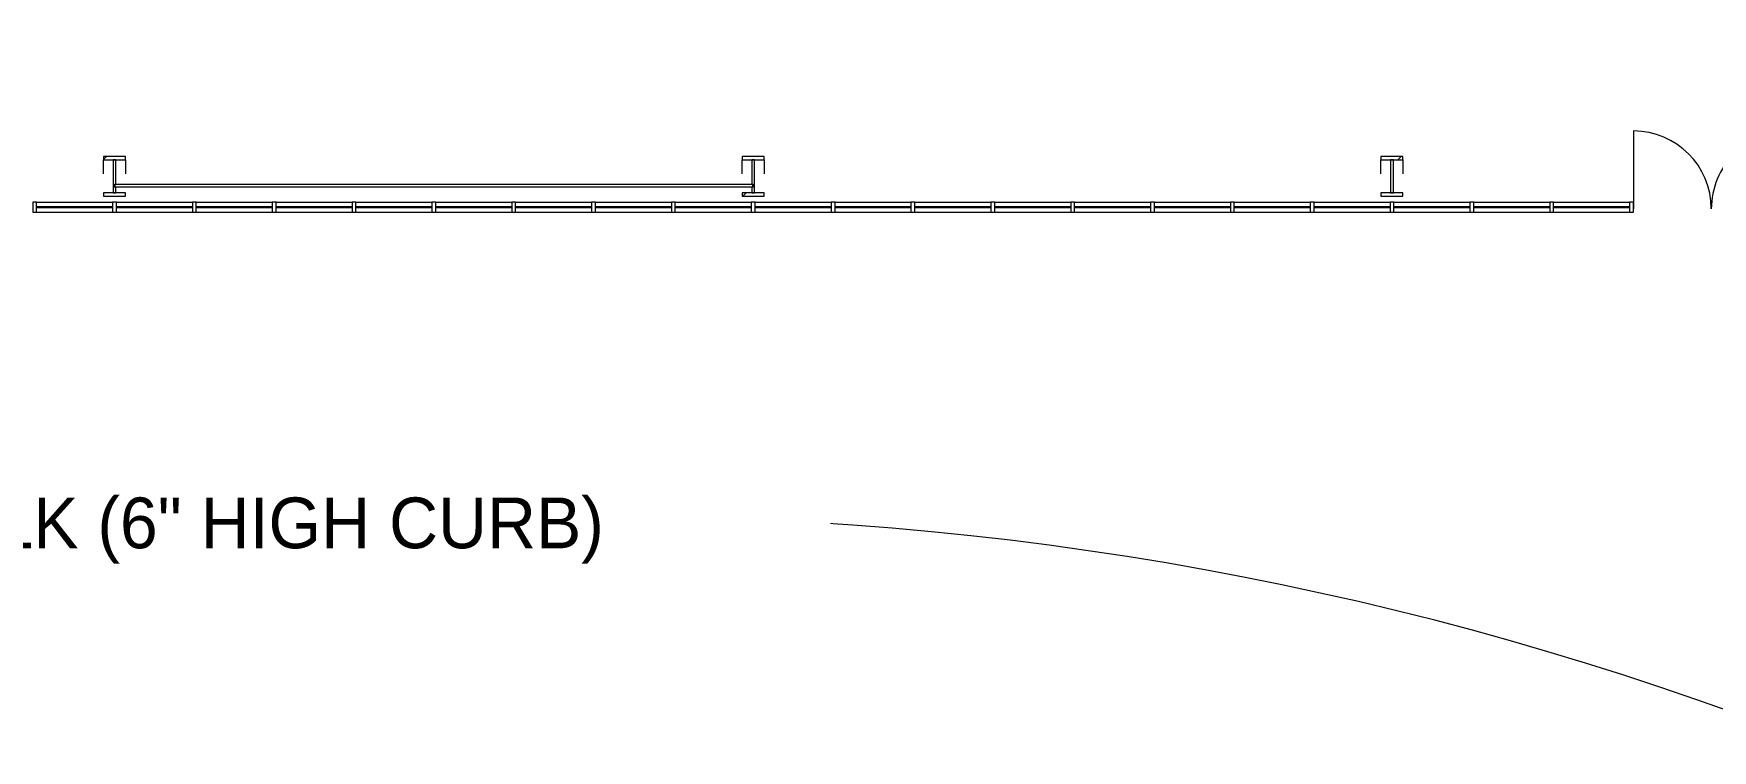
# Model space of a CAD drawing. Header units: inches. Extents: x 20001 to 27263, y -26025 to -18997.
# Drawn here: x 23339 to 24100, y -22611 to -22286 of the extents above; entities that cross this region are included whole.
import ezdxf

# ---------------------------------------------------------------- set-up
doc = ezdxf.new("R2010")
doc.units = ezdxf.units.IN
doc.header["$MEASUREMENT"] = 0
for name, color, linetype, lineweight in [('A-DOOR', 31, 'Continuous', 13), ('A-GLAZ-CURT', 52, 'Continuous', 13), ('A-GLAZ-CWMG', 51, 'Continuous', 13), ('G-ANNO-TEXT', 231, 'Continuous', 9), ('S-BEAM', 12, 'Continuous', 13)]:
    doc.layers.add(name, color=color, linetype=linetype, lineweight=lineweight)
doc.styles.add('Century Gothic', font='GOTHIC.TTF', dxfattribs={"height": 22.993789})
pattern_1 = [(225, (23664.89, -22360.053), (25.342707, -25.342707), []), (225, (23664.89, -22398.453), (25.342707, -25.342707), [])]
pattern_2 = [(225, (23375.39, -22360.053), (25.342707, -25.342707), []), (225, (23375.39, -22398.453), (25.342707, -25.342707), [])]

# ---------------------------------------------------------------- blocks, each defined once
blk = doc.blocks.new('columns and girder2 - one-V29-Site Plan - Phase 1')
at = {"layer": 'S-BEAM', "lineweight": 9}
h = blk.add_hatch(dxfattribs=at)
h.set_pattern_fill('FP_23', color=256, style=0, pattern_type=2)
h.set_pattern_definition([(225, (23954.39, -22360.053), (25.342707, -25.342707), []), (225, (23954.39, -22398.453), (25.342707, -25.342707), [])])
h.paths.add_polyline_path([(5, -0.5), (-5, -0.5), (-5, -2), (5, -2)], flags=0)
h.paths.add_polyline_path([(-5, -17.03), (-5, -18.55), (5, -18.55), (5, -17.03)], flags=0)
h.paths.add_polyline_path([(5, -1204.89), (-5, -1204.89), (-5, -1206.4), (5, -1206.4)], flags=0)
h.paths.add_polyline_path([(5, -1224.25), (-5, -1224.25), (-5, -1225), (5, -1225)], flags=0)
at = {"layer": 'S-BEAM', "lineweight": 15}
for p, q in [((5, -0.5), (-5, -0.5)), ((-5, -0.5), (-5, -2)), ((-5, -2), (5, -2)), ((0.62, -2), (-0.63, -2)), ((-0.63, -2), (-0.63, -17.03)), ((0.62, -17.03), (0.62, -2)), ((5, -2), (5, -0.5)), ((5, -17.03), (-5, -17.03)), ((-5, -17.03), (-5, -18.55)), ((-5, -18.55), (5, -18.55)), ((-0.63, -17.03), (0.62, -17.03)), ((5, -18.55), (5, -17.03))]:
    blk.add_line(p, q, dxfattribs=at)
at = {"layer": 'S-BEAM'}
for p, q in [((-5, -17.03), (-5, -10.69)), ((5, -10.69), (5, -17.03))]:
    blk.add_line(p, q, dxfattribs=at)
blk = doc.blocks.new('columns and girder2 - one-V30-Site Plan - Phase 1')
at = {"layer": 'S-BEAM', "lineweight": 9}
h = blk.add_hatch(dxfattribs=at)
h.set_pattern_fill('FP_24', color=256, style=0, pattern_type=2)
h.set_pattern_definition(pattern_1)
h.paths.add_polyline_path([(5, -0.5), (-5, -0.5), (-5, -2), (5, -2)], flags=0)
h.paths.add_polyline_path([(-5, -17.03), (-5, -18.55), (5, -18.55), (5, -17.03)], flags=0)
h.paths.add_polyline_path([(5, -1204.89), (-5, -1204.89), (-5, -1206.4), (5, -1206.4)], flags=0)
h.paths.add_polyline_path([(-5, -1224.25), (-5, -1225), (5, -1225), (5, -1224.25), (3.76, -1224.25)], flags=0)
h = blk.add_hatch(dxfattribs=at)
h.set_pattern_fill('FP_24', color=256, style=0, pattern_type=2)
h.set_pattern_definition(pattern_1)
h.paths.add_polyline_path([(-0.63, -2), (-0.63, -17.03), (0.62, -17.03), (0.62, -5.72), (0.21, -5.61), (0.16, -5.57), (-0.22, -5.6), (-0.29, -5.43), (-0.22, -4.84), (-0.16, -4.77), (0, -4.72), (0.62, -4.72), (0.62, -2), (0, -2)], flags=0)
h.paths.add_polyline_path([(0.34, -1206.4), (-0.63, -1206.4), (-0.63, -1224.25), (0.62, -1224.25), (0.62, -1222.25), (-0.05, -1222.23), (-0.32, -1222.02), (-0.35, -1221.57), (-0.21, -1221.36), (-0.01, -1221.25), (0.62, -1221.25), (0.62, -1206.4)], flags=0)
at = {"layer": 'S-BEAM', "lineweight": 15}
for p, q in [((5, -0.5), (-5, -0.5)), ((-5, -0.5), (-5, -2)), ((-5, -2), (5, -2)), ((0.62, -2), (-0.63, -2)), ((-0.63, -2), (-0.63, -17.03)), ((0.62, -4.72), (0.62, -2)), ((0.62, -17.03), (0.62, -5.72)), ((5, -2), (5, -0.5)), ((5, -17.03), (-5, -17.03)), ((-5, -17.03), (-5, -18.55)), ((-5, -18.55), (5, -18.55)), ((-0.63, -17.03), (0.62, -17.03)), ((5, -18.55), (5, -17.03))]:
    blk.add_line(p, q, dxfattribs=at)
at = {"layer": 'S-BEAM'}
for p, q in [((-5, -17.03), (-5, -10.69)), ((5, -10.69), (5, -17.03))]:
    blk.add_line(p, q, dxfattribs=at)
blk = doc.blocks.new('columns and girder2 - one-V31-Site Plan - Phase 1')
at = {"layer": 'S-BEAM', "lineweight": 9}
h = blk.add_hatch(dxfattribs=at)
h.set_pattern_fill('FP_25', color=256, style=0, pattern_type=2)
h.set_pattern_definition(pattern_2)
h.paths.add_polyline_path([(5, -0.5), (-5, -0.5), (-5, -2), (5, -2)], flags=0)
h.paths.add_polyline_path([(-5, -17.03), (-5, -18.55), (5, -18.55), (5, -17.03)], flags=0)
h.paths.add_polyline_path([(5, -1204.89), (-5, -1204.89), (-5, -1206.4), (5, -1206.4)], flags=0)
h.paths.add_polyline_path([(5, -1224.25), (-5, -1224.25), (-5, -1225), (5, -1225)], flags=0)
h = blk.add_hatch(dxfattribs=at)
h.set_pattern_fill('FP_25', color=256, style=0, pattern_type=2)
h.set_pattern_definition(pattern_2)
h.paths.add_polyline_path([(0.26, -2), (-0.63, -2), (-0.63, -4.72), (0.1, -4.78), (0.26, -4.87), (0.35, -5.27), (0.26, -5.57), (-0.18, -5.72), (-0.63, -5.72), (-0.63, -17.03), (0.62, -17.03), (0.62, -2)], flags=0)
h.paths.add_polyline_path([(-0.63, -1206.4), (-0.59, -1221.25), (-0.26, -1221.27), (0.01, -1221.48), (0.1, -1221.75), (-0.1, -1222.14), (-0.3, -1222.25), (-0.63, -1222.25), (-0.63, -1224.25), (0.62, -1224.25), (0.62, -1206.4), (-0.62, -1206.4)], flags=0)
at = {"layer": 'S-BEAM', "lineweight": 15}
for p, q in [((5, -0.5), (-5, -0.5)), ((-5, -0.5), (-5, -2)), ((-5, -2), (5, -2)), ((0.62, -2), (-0.63, -2)), ((-0.63, -2), (-0.63, -4.72)), ((-0.63, -5.72), (-0.63, -17.03)), ((0.62, -17.03), (0.62, -2)), ((5, -2), (5, -0.5)), ((5, -17.03), (-5, -17.03)), ((-5, -17.03), (-5, -18.55)), ((-5, -18.55), (5, -18.55)), ((-0.63, -17.03), (0.62, -17.03)), ((5, -18.55), (5, -17.03))]:
    blk.add_line(p, q, dxfattribs=at)
at = {"layer": 'S-BEAM'}
for p, q in [((-5, -17.03), (-5, -10.69)), ((5, -10.69), (5, -17.03))]:
    blk.add_line(p, q, dxfattribs=at)
blk = doc.blocks.new('Door_Single_Storefront - one-1371405-Site Plan - Phase 1')
at = {"layer": 'A-DOOR'}
blk.add_line((-17.65625, -35.3125), (-17.65625, 0), dxfattribs=at)
blk.add_arc((-17.65625, 0), 35.3125, 270, 0, dxfattribs=at)
blk = doc.blocks.new('Door_Single_Storefront - one-1371406-Site Plan - Phase 1')
at = {"layer": 'A-DOOR'}
blk.add_line((-17.65625, 35.3125), (-17.65625, 0), dxfattribs=at)
blk.add_arc((-17.65625, 0), 35.3125, 360, 90, dxfattribs=at)
blk = doc.blocks.new('System Panel - Interior Glazing-1220293-Site Plan - Phase 1')
at = {"layer": 'A-GLAZ-CURT', "lineweight": 9}
for p, q in [((17.21875, -0.5625), (-17.21875, -0.5625)), ((-17.21875, -0.5625), (-17.21875, -0.9375)), ((-17.21875, -0.9375), (17.21875, -0.9375)), ((17.21875, -0.9375), (17.21875, -0.5625))]:
    blk.add_line(p, q, dxfattribs=at)
blk = doc.blocks.new('Rectangular Mullion - Interior 1_75_ x 4_5_-1305207-Site Plan - Phase 1')
at = {"layer": 'A-GLAZ-CWMG'}
for p, q in [((24244.77, -22362.3), (24279.2, -22362.3)), ((24244.77, -22366.8), (24279.2, -22366.8))]:
    blk.add_line(p, q, dxfattribs=at)
blk = doc.blocks.new('Rectangular Mullion - Interior 1_75_ x 4_5_-1179494-Site Plan - Phase 1')
at = {"layer": 'A-GLAZ-CWMG'}
for p, q in [((24570.45, -22362.3), (24604.89, -22362.3)), ((24570.45, -22366.8), (24604.89, -22366.8))]:
    blk.add_line(p, q, dxfattribs=at)
blk = doc.blocks.new('Rectangular Mullion - Interior 1_75_ x 4_5_-1220290-Site Plan - Phase 1')
at = {"layer": 'A-GLAZ-CWMG'}
for p, q in [((-0.875, 3), (0.875, 3)), ((-0.875, -1.5), (-0.875, 3)), ((0.875, 3), (0.875, -1.5)), ((0.875, -1.5), (-0.875, -1.5))]:
    blk.add_line(p, q, dxfattribs=at)
blk = doc.blocks.new('Round Bar - 1_-V78-Site Plan - Phase 1')
at = {"layer": 'S-BEAM'}
for p, q in [((23520.62, -22354.33), (23375.39, -22354.33)), ((23375.39, -22355.33), (23520.59, -22355.33))]:
    blk.add_line(p, q, dxfattribs=at)
for start_param, end_param in [(0, 3.141593), (3.141593, 6.283185)]:
    blk.add_ellipse((23375.39, -22354.83), major_axis=(0, 0.5), ratio=0.73532, start_param=start_param, end_param=end_param, dxfattribs=at)
blk = doc.blocks.new('Round Bar - 1_-1257174-Site Plan - Phase 1')
at = {"layer": 'S-BEAM'}
for p, q in [((24822.89, -22354.33), (24677.63, -22354.33)), ((24677.69, -22355.33), (24822.89, -22355.33))]:
    blk.add_line(p, q, dxfattribs=at)
for start_param, end_param in [(0, 3.141593), (3.141593, 6.283185)]:
    blk.add_ellipse((24822.89, -22354.83), major_axis=(0, 0.5), ratio=0.73532, start_param=start_param, end_param=end_param, dxfattribs=at)

msp = doc.modelspace()

# ---------------------------------------------------------------- linework, layer by layer
at = {"layer": 'G-ANNO-TEXT', "color": 137}
msp.add_arc((23602.1269, -23994.4113), 1489.7393, 46.0960253, 90, dxfattribs=at)

# ---------------------------------------------------------------- block references
at = {"layer": 'A-DOOR'}
msp.add_blockref('Door_Single_Storefront - one-1371406-Site Plan - Phase 1', (24081.484, -22365.3028), dxfattribs=at)
at = {"layer": 'A-DOOR', "rotation": 180}
msp.add_blockref('Door_Single_Storefront - one-1371405-Site Plan - Phase 1', (24116.7965, -22365.3028), dxfattribs=at)
at = {"layer": 'A-GLAZ-CURT', "rotation": 180}
for p in [(23357.2965, -22365.3028), (23393.484, -22365.3028), (23429.6715, -22365.3028), (23465.859, -22365.3028), (23502.0465, -22365.3028), (23538.234, -22365.3028), (23574.4215, -22365.3028), (23610.609, -22365.3028), (23646.7965, -22365.3028), (23682.984, -22365.3028), (23719.1715, -22365.3028), (23755.359, -22365.3028), (23791.5465, -22365.3028), (23827.734, -22365.3028), (23863.9215, -22365.3028), (23900.109, -22365.3028), (23936.2965, -22365.3028), (23972.484, -22365.3028), (24008.6715, -22365.3028), (24044.859, -22365.3028)]:
    msp.add_blockref('System Panel - Interior Glazing-1220293-Site Plan - Phase 1', p, dxfattribs=at)
at = {"layer": 'A-GLAZ-CWMG', "extrusion": (0, 0, -1)}
for p in [(-23339.2027, -22365.3028), (-23375.3902, -22365.3028), (-23411.5777, -22365.3028), (-23447.7652, -22365.3028), (-23483.9527, -22365.3028), (-23520.1402, -22365.3028), (-23556.3277, -22365.3028), (-23592.5152, -22365.3028), (-23628.7027, -22365.3028), (-23664.8902, -22365.3028), (-23701.0777, -22365.3028), (-23737.2652, -22365.3028), (-23773.4527, -22365.3028), (-23809.6402, -22365.3028), (-23845.8277, -22365.3028), (-23882.0152, -22365.3028), (-23918.2027, -22365.3028), (-23954.3902, -22365.3028), (-23990.5777, -22365.3028), (-24026.7652, -22365.3028), (-24062.9527, -22365.3028)]:
    msp.add_blockref('Rectangular Mullion - Interior 1_75_ x 4_5_-1220290-Site Plan - Phase 1', p, dxfattribs=at)
at = {"layer": 'A-GLAZ-CWMG'}
for name, p in [('Rectangular Mullion - Interior 1_75_ x 4_5_-1179494-Site Plan - Phase 1', (-1230.375, 0)), ('Rectangular Mullion - Interior 1_75_ x 4_5_-1179494-Site Plan - Phase 1', (-1194.1875, 0)), ('Rectangular Mullion - Interior 1_75_ x 4_5_-1179494-Site Plan - Phase 1', (-1158, 0)), ('Rectangular Mullion - Interior 1_75_ x 4_5_-1179494-Site Plan - Phase 1', (-1121.8125, 0)), ('Rectangular Mullion - Interior 1_75_ x 4_5_-1179494-Site Plan - Phase 1', (-1085.625, 0)), ('Rectangular Mullion - Interior 1_75_ x 4_5_-1179494-Site Plan - Phase 1', (-1049.4375, 0)), ('Rectangular Mullion - Interior 1_75_ x 4_5_-1179494-Site Plan - Phase 1', (-1013.25, 0)), ('Rectangular Mullion - Interior 1_75_ x 4_5_-1179494-Site Plan - Phase 1', (-977.0625, 0)), ('Rectangular Mullion - Interior 1_75_ x 4_5_-1179494-Site Plan - Phase 1', (-940.875, 0)), ('Rectangular Mullion - Interior 1_75_ x 4_5_-1179494-Site Plan - Phase 1', (-904.6875, 0)), ('Rectangular Mullion - Interior 1_75_ x 4_5_-1179494-Site Plan - Phase 1', (-868.5, 0)), ('Rectangular Mullion - Interior 1_75_ x 4_5_-1179494-Site Plan - Phase 1', (-832.3125, 0)), ('Rectangular Mullion - Interior 1_75_ x 4_5_-1179494-Site Plan - Phase 1', (-796.125, 0)), ('Rectangular Mullion - Interior 1_75_ x 4_5_-1179494-Site Plan - Phase 1', (-759.9375, 0)), ('Rectangular Mullion - Interior 1_75_ x 4_5_-1179494-Site Plan - Phase 1', (-723.75, 0)), ('Rectangular Mullion - Interior 1_75_ x 4_5_-1179494-Site Plan - Phase 1', (-687.5625, 0)), ('Rectangular Mullion - Interior 1_75_ x 4_5_-1179494-Site Plan - Phase 1', (-651.375, 0)), ('Rectangular Mullion - Interior 1_75_ x 4_5_-1179494-Site Plan - Phase 1', (-615.1875, 0)), ('Rectangular Mullion - Interior 1_75_ x 4_5_-1179494-Site Plan - Phase 1', (-579, 0)), ('Rectangular Mullion - Interior 1_75_ x 4_5_-1305207-Site Plan - Phase 1', (-217.125, 0))]:
    msp.add_blockref(name, p, dxfattribs=at)
at = {"layer": 'S-BEAM', "rotation": 180}
for name, p in [('columns and girder2 - one-V31-Site Plan - Phase 1', (23375.3902, -22360.0528)), ('columns and girder2 - one-V30-Site Plan - Phase 1', (23664.8902, -22360.0528)), ('columns and girder2 - one-V29-Site Plan - Phase 1', (23954.3902, -22360.0528))]:
    msp.add_blockref(name, p, dxfattribs=at)
at = {"layer": 'S-BEAM'}
for name, p in [('Round Bar - 1_-V78-Site Plan - Phase 1', (0, 0)), ('Round Bar - 1_-1257174-Site Plan - Phase 1', (-1158, 0))]:
    msp.add_blockref(name, p, dxfattribs=at)

# ---------------------------------------------------------------- next in the draw order: texts
at = {"layer": 'G-ANNO-TEXT', "color": 137, "insert": (23019.0869, -22496.1163), "char_height": 22.993789, "width": 675.072, "attachment_point": 1, "line_spacing_factor": 0.984117, "style": 'Century Gothic', "bg_fill": 3, "box_fill_scale": 1.25, "bg_fill_color": 0, "bg_fill_transparency": 0}
msp.add_mtext('CONCRETE SIDEWALK (6" HIGH CURB)', dxfattribs=at)

doc.saveas('drawing.dxf')
